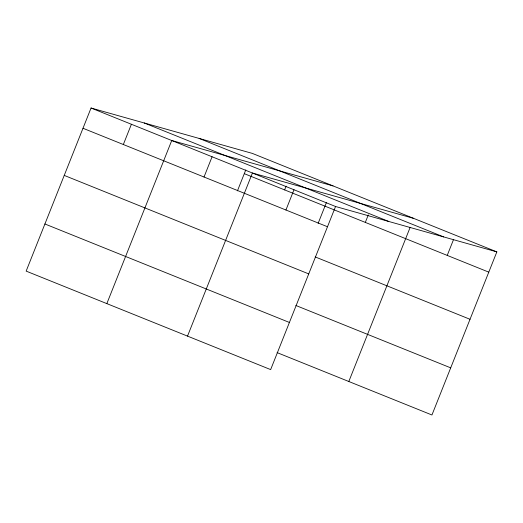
<?xml version="1.0" encoding="UTF-8"?>
<svg xmlns="http://www.w3.org/2000/svg" width="523" height="523" viewBox="0 0 523 523"><rect width="100%" height="100%" fill="white"/><g stroke="black" fill="none" stroke-linecap="round" stroke-linejoin="round"><path stroke-width="0.78" d="M496.85 251.883L252.348 153.402L91.054 108.013L26.15 271.117L270.653 369.598L335.557 206.5L496.85 251.883L431.946 414.987L277.092 352.613M123.336 144.518L131.397 124.265M106.836 303.615L171.74 140.51L333.033 185.9M204.022 177.022L212.083 156.763M237.442 190.869L245.784 169.91M187.522 336.112L252.426 173.015L413.719 218.398M284.63 189.908L286.127 186.155M285.931 210.011L293.991 189.757M318.128 223.367L326.47 202.408M365.315 222.412L368.303 214.907M348.815 381.502L410.137 227.407M447.224 255.401L453.493 239.645M199.126 138.425L443.622 236.906M144.283 122.99L388.785 221.477M91.054 108.013L335.557 206.5M244.287 173.656L488.789 272.143M82.994 128.272L327.496 226.753M315.179 256.911L470.027 319.285M64.237 175.408L308.733 273.895M295.855 305.478L450.702 367.852M44.906 223.975L289.409 322.462"/></g></svg>
